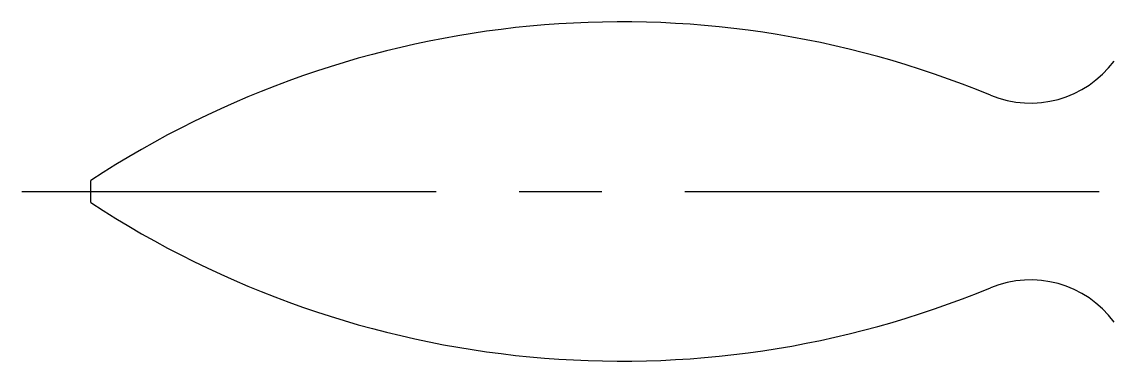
# Model space of a CAD drawing. Extents: x -2 to 771, y -8 to 369.
# Drawn here: x 222.83 to 264.68, y 286.76 to 299.76 of the extents above; entities that cross this region are included whole.
import ezdxf

# ---------------------------------------------------------------- set-up
doc = ezdxf.new("R2010")
doc.units = 0
doc.header["$LTSCALE"] = 0.5
doc.linetypes.add('CENTER', pattern=[50.8, 31.75, -6.35, 6.35, -6.35])
doc.layers.add('MSM_CENTER', color=1, linetype='CENTER')
doc.layers.add('MSM_CONTINUOUS', color=7, linetype='CONTINUOUS')

msp = doc.modelspace()

# ---------------------------------------------------------------- linework, layer by layer
at = {"layer": 'MSM_CENTER'}
msp.add_line((222.829, 293.256), (770.568, 293.256), dxfattribs=at)
at = {"layer": 'MSM_CONTINUOUS'}
msp.add_line((225.468, 292.838), (225.468, 293.674), dxfattribs=at)
for centre, radius, start, end in [((245.792, 262.756), 37, 67.5217, 123.3194), ((261.468, 300.641), 4, 247.5217, 323.3982), ((245.792, 323.756), 37, 236.6806, 292.4783), ((261.468, 285.871), 4, 36.6018, 112.4783)]:
    msp.add_arc(centre, radius, start, end, dxfattribs=at)

doc.saveas('drawing.dxf')
